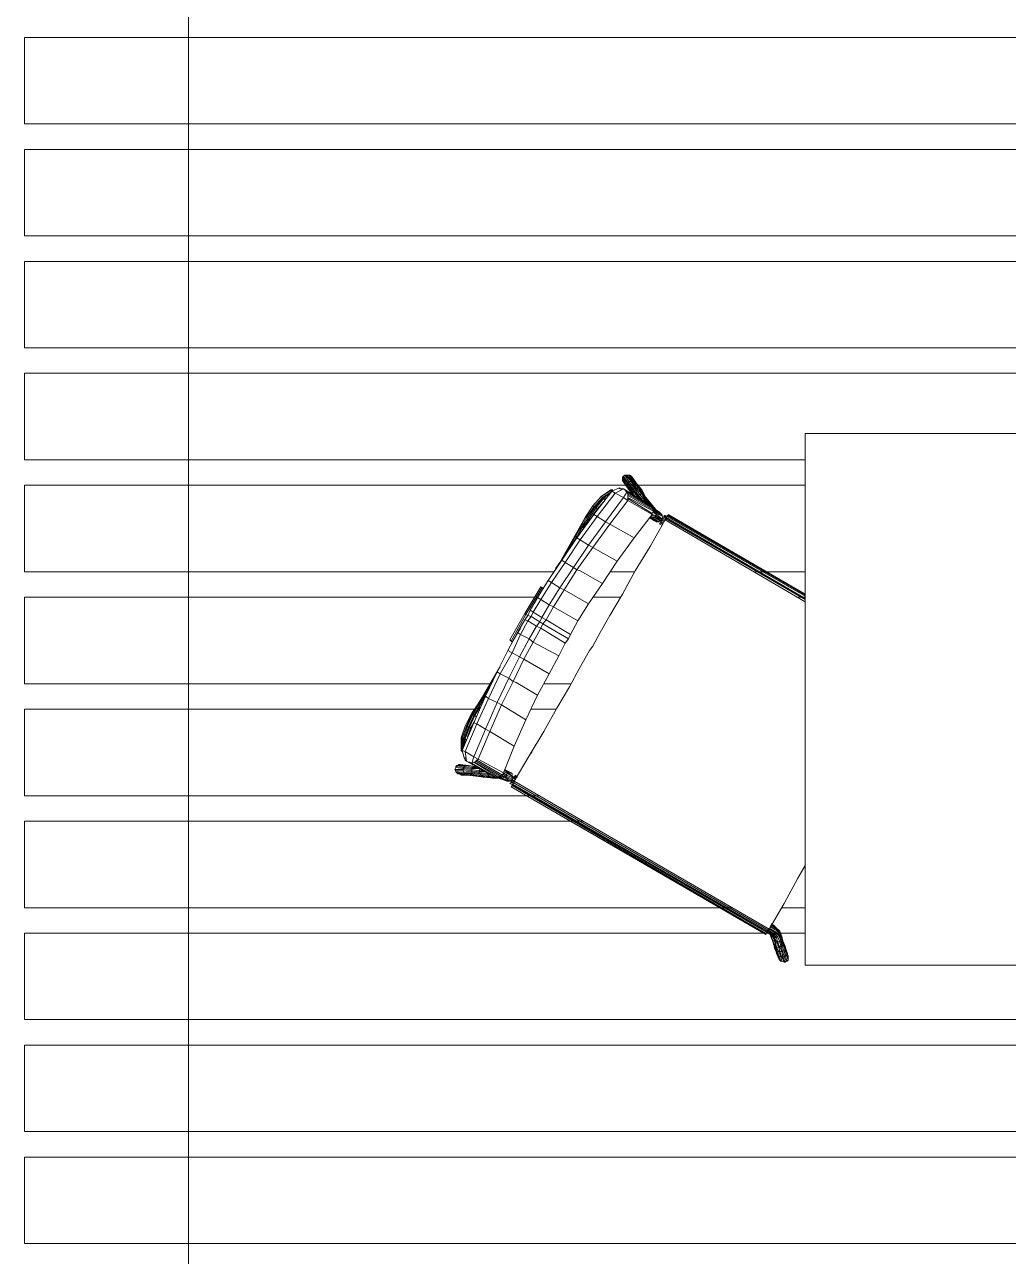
# Model space of a CAD drawing. Header units: inches. Extents: x 2960 to 8891, y 1487 to 4457.
# Drawn here: x 5603.9 to 5736.2, y 3328.9 to 3494.6 of the extents above; entities that cross this region are included whole.
import ezdxf

# ---------------------------------------------------------------- set-up
doc = ezdxf.new("R2010")
doc.units = ezdxf.units.IN
doc.header["$MEASUREMENT"] = 0
doc.layers.add('A-FURN', color=8, linetype='Continuous', lineweight=20)
doc.layers.add('costruzioni', color=2, linetype='Continuous', lineweight=18)

msp = doc.modelspace()

# ---------------------------------------------------------------- linework, layer by layer
at = {"layer": 'A-FURN'}
for p, q in [((5868.47, 3492.85), (5603.9, 3492.85)), ((5603.9, 3481.21), (5603.9, 3492.85)), ((5603.9, 3481.21), (5868.47, 3481.21)), ((5868.47, 3477.79), (5603.9, 3477.79)), ((5603.9, 3466.16), (5603.9, 3477.79)), ((5603.9, 3466.16), (5868.47, 3466.16)), ((5868.47, 3462.73), (5603.9, 3462.73)), ((5603.9, 3451.1), (5603.9, 3462.73)), ((5603.9, 3451.1), (5868.47, 3451.1)), ((5868.47, 3447.67), (5603.9, 3447.67)), ((5603.9, 3436.04), (5603.9, 3447.67)), ((5708.88, 3439.56), (5778.88, 3439.56)), ((5708.88, 3368.06), (5708.88, 3439.56)), ((5603.9, 3436.04), (5708.88, 3436.04)), ((5708.88, 3432.62), (5603.9, 3432.62)), ((5603.9, 3420.98), (5603.9, 3432.62)), ((5603.9, 3420.98), (5675.1, 3420.98)), ((5682.65, 3420.98), (5685.95, 3420.98)), ((5702, 3420.98), (5708.88, 3420.98)), ((5672.46, 3417.56), (5603.9, 3417.56)), ((5603.9, 3405.92), (5603.9, 3417.56)), ((5672.9, 3417.56), (5672.89, 3417.56)), ((5684.06, 3417.56), (5680.33, 3417.56)), ((5708.88, 3417.56), (5707.86, 3417.56)), ((5603.9, 3405.92), (5666.49, 3405.92)), ((5666.53, 3405.92), (5666.55, 3405.92)), ((5673.72, 3405.92), (5677.37, 3405.92)), ((5664.44, 3402.5), (5603.9, 3402.5)), ((5603.9, 3390.86), (5603.9, 3402.5)), ((5665.11, 3402.5), (5664.97, 3402.5)), ((5675.36, 3402.5), (5671.98, 3402.5)), ((5603.9, 3390.86), (5673.07, 3390.86)), ((5678.97, 3387.44), (5603.9, 3387.44)), ((5603.9, 3375.8), (5603.9, 3387.44)), ((5603.9, 3375.8), (5699.04, 3375.8)), ((5705.7, 3375.8), (5708.88, 3375.8)), ((5708.88, 3372.38), (5603.9, 3372.38)), ((5603.9, 3360.75), (5603.9, 3372.38)), ((5778.88, 3368.06), (5708.88, 3368.06)), ((5603.9, 3360.75), (5868.47, 3360.75)), ((5868.47, 3357.32), (5603.9, 3357.32)), ((5603.9, 3345.69), (5603.9, 3357.32)), ((5603.9, 3345.69), (5868.47, 3345.69)), ((5868.47, 3342.26), (5603.9, 3342.26)), ((5603.9, 3330.63), (5603.9, 3342.26)), ((5603.9, 3330.63), (5868.47, 3330.63))]:
    msp.add_line(p, q, dxfattribs=at)
at = {"layer": 'A-FURN', "lineweight": 0}
for p, q in [((5708.88, 3439.56), (5708.88, 3403.81)), ((5712.16, 3439.56), (5708.88, 3439.56)), ((5684.3, 3433.69), (5684.45, 3433.83)), ((5684.45, 3433.83), (5684.59, 3433.98)), ((5684.45, 3433.83), (5685.02, 3432.98)), ((5684.59, 3433.98), (5685.16, 3433.12)), ((5684.59, 3433.98), (5684.73, 3433.98)), ((5684.73, 3433.98), (5685.45, 3433.12)), ((5684.73, 3433.98), (5684.87, 3433.98)), ((5684.87, 3433.98), (5685.59, 3433.12)), ((5684.87, 3433.98), (5685.16, 3433.98)), ((5685.16, 3433.98), (5685.73, 3433.12)), ((5685.16, 3433.98), (5685.3, 3433.98)), ((5685.3, 3433.98), (5685.45, 3433.83)), ((5685.3, 3433.98), (5685.88, 3433.12)), ((5685.45, 3433.83), (5685.59, 3433.69)), ((5685.45, 3433.83), (5686.02, 3432.98)), ((5683.88, 3432.26), (5682.88, 3431.83)), ((5683.88, 3432.12), (5683.88, 3432.26)), ((5684.02, 3432.12), (5683.88, 3432.26)), ((5684.3, 3433.69), (5685.02, 3432.84)), ((5684.3, 3433.69), (5684.3, 3433.55)), ((5684.3, 3433.55), (5684.3, 3433.41)), ((5684.3, 3433.55), (5684.87, 3432.69)), ((5684.3, 3433.41), (5684.87, 3432.55)), ((5684.3, 3433.26), (5684.3, 3433.41)), ((5684.3, 3433.41), (5684.3, 3433.41)), ((5684.45, 3433.12), (5684.3, 3433.26)), ((5684.87, 3432.41), (5684.3, 3433.26)), ((5685.02, 3432.26), (5684.45, 3433.12)), ((5685.02, 3432.84), (5684.87, 3432.69)), ((5684.87, 3432.69), (5684.87, 3432.55)), ((5684.87, 3432.69), (5685.59, 3431.83)), ((5684.87, 3432.55), (5684.87, 3432.41)), ((5684.87, 3432.55), (5685.59, 3431.69)), ((5684.87, 3432.41), (5685.02, 3432.26)), ((5685.59, 3431.4), (5684.87, 3432.41)), ((5685.16, 3433.12), (5685.02, 3432.98)), ((5685.02, 3432.98), (5685.02, 3432.84)), ((5685.02, 3432.98), (5685.73, 3432.12)), ((5685.02, 3432.84), (5685.59, 3431.98)), ((5685.02, 3432.26), (5685.59, 3431.4)), ((5685.45, 3433.12), (5685.16, 3433.12)), ((5685.16, 3433.12), (5685.88, 3432.26)), ((5685.59, 3433.12), (5685.45, 3433.12)), ((5685.45, 3433.12), (5686.02, 3432.26)), ((5685.59, 3433.69), (5686.16, 3432.84)), ((5685.73, 3433.12), (5685.59, 3433.12)), ((5685.59, 3433.12), (5686.16, 3432.26)), ((5685.73, 3433.12), (5686.45, 3432.26)), ((5685.88, 3433.12), (5685.73, 3433.12)), ((5685.88, 3432.26), (5685.73, 3432.12)), ((5685.88, 3433.12), (5686.59, 3432.12)), ((5686.02, 3432.98), (5685.88, 3433.12)), ((5686.02, 3432.26), (5685.88, 3432.26)), ((5685.88, 3432.26), (5686.45, 3431.26)), ((5686.02, 3432.98), (5686.73, 3432.12)), ((5686.16, 3432.84), (5686.02, 3432.98)), ((5686.16, 3432.26), (5686.02, 3432.26)), ((5686.02, 3432.26), (5686.59, 3431.4)), ((5686.16, 3432.84), (5686.88, 3431.98)), ((5686.45, 3432.26), (5686.16, 3432.26)), ((5686.16, 3432.26), (5686.88, 3431.4)), ((5686.59, 3432.12), (5686.45, 3432.26)), ((5686.45, 3432.26), (5687.02, 3431.4)), ((5680.3, 3429.83), (5681.45, 3431.12)), ((5680.3, 3429.83), (5681.45, 3431.12)), ((5681.45, 3431.12), (5680.3, 3429.83)), ((5680.45, 3428.69), (5682.88, 3431.83)), ((5680.45, 3429.69), (5681.59, 3430.98)), ((5680.59, 3429.69), (5681.59, 3430.83)), ((5680.73, 3429.54), (5681.73, 3430.83)), ((5683.3, 3431.55), (5680.87, 3428.4)), ((5681.45, 3431.12), (5682.88, 3431.98)), ((5681.45, 3431.12), (5682.73, 3431.98)), ((5682.73, 3431.98), (5681.45, 3431.12)), ((5681.59, 3430.98), (5681.45, 3431.12)), ((5681.59, 3430.98), (5682.73, 3431.69)), ((5681.59, 3430.83), (5682.45, 3431.4)), ((5681.59, 3430.83), (5681.59, 3430.98)), ((5681.73, 3430.83), (5681.59, 3430.83)), ((5681.73, 3430.83), (5682.16, 3430.98)), ((5681.88, 3430.69), (5681.73, 3430.83)), ((5684.45, 3430.98), (5682.02, 3427.69)), ((5685.02, 3430.55), (5682.59, 3427.4)), ((5682.88, 3431.98), (5682.73, 3431.98)), ((5682.73, 3431.98), (5683.02, 3431.98)), ((5683.02, 3431.98), (5682.73, 3431.98)), ((5682.88, 3431.83), (5682.88, 3431.98)), ((5682.88, 3431.98), (5682.88, 3431.83)), ((5682.88, 3431.83), (5683.3, 3431.55)), ((5683.3, 3431.55), (5684.45, 3432.12)), ((5683.3, 3431.55), (5684.45, 3430.98)), ((5684.16, 3432.12), (5684.02, 3432.12)), ((5684.45, 3432.12), (5684.16, 3432.12)), ((5687.3, 3430.4), (5684.45, 3432.12)), ((5684.59, 3431.98), (5684.45, 3432.12)), ((5684.45, 3430.98), (5684.87, 3431.69)), ((5684.45, 3430.98), (5685.02, 3430.55)), ((5684.59, 3431.98), (5688.02, 3429.98)), ((5684.73, 3431.83), (5684.59, 3431.98)), ((5684.73, 3431.83), (5688.16, 3429.83)), ((5684.87, 3431.69), (5684.73, 3431.83)), ((5684.87, 3431.69), (5688.3, 3429.69)), ((5685.02, 3431.4), (5684.87, 3431.69)), ((5685.02, 3431.4), (5688.3, 3429.54)), ((5685.02, 3431.26), (5685.02, 3431.4)), ((5685.02, 3431.26), (5688.45, 3429.26)), ((5685.02, 3430.98), (5685.02, 3431.26)), ((5685.02, 3430.98), (5688.45, 3429.12)), ((5685.02, 3430.83), (5685.02, 3430.98)), ((5685.02, 3430.83), (5688.3, 3428.83)), ((5685.02, 3430.55), (5685.02, 3430.83)), ((5685.02, 3430.55), (5688.3, 3428.69)), ((5685.73, 3432.12), (5685.59, 3431.98)), ((5685.59, 3431.98), (5686.31, 3431.12)), ((5685.59, 3431.98), (5685.59, 3431.83)), ((5686.02, 3431.12), (5685.59, 3431.83)), ((5685.59, 3431.83), (5685.59, 3431.69)), ((5685.73, 3431.26), (5685.59, 3431.69)), ((5685.59, 3431.69), (5685.59, 3431.4)), ((5685.59, 3431.4), (5685.6, 3431.4)), ((5685.59, 3431.4), (5685.6, 3431.4)), ((5685.73, 3432.12), (5686.31, 3431.26)), ((5686.31, 3431.12), (5686.16, 3430.98)), ((5686.73, 3430.69), (5686.31, 3431.26)), ((5686.31, 3431.26), (5686.31, 3431.12)), ((5686.45, 3431.26), (5686.31, 3431.26)), ((5686.31, 3430.98), (5686.31, 3431.12)), ((5686.59, 3431.4), (5686.45, 3431.26)), ((5687.02, 3430.55), (5686.45, 3431.26)), ((5686.59, 3432.12), (5687.16, 3431.26)), ((5686.73, 3432.12), (5686.59, 3432.12)), ((5686.59, 3431.4), (5687.3, 3430.55)), ((5686.88, 3431.4), (5686.59, 3431.4)), ((5686.73, 3432.12), (5687.3, 3431.12)), ((5686.88, 3431.98), (5686.73, 3432.12)), ((5686.88, 3431.98), (5687.45, 3430.98)), ((5686.88, 3431.4), (5687.45, 3430.55)), ((5687.02, 3431.4), (5686.88, 3431.4)), ((5687.16, 3431.26), (5687.02, 3431.4)), ((5687.02, 3431.4), (5687.59, 3430.55)), ((5687.3, 3431.12), (5687.16, 3431.26)), ((5687.16, 3431.26), (5687.88, 3430.4)), ((5687.3, 3430.55), (5687.16, 3430.4)), ((5687.45, 3430.98), (5687.3, 3431.12)), ((5687.3, 3431.12), (5688.02, 3430.26)), ((5687.45, 3430.55), (5687.3, 3430.55)), ((5687.45, 3430.26), (5687.3, 3430.55)), ((5687.45, 3430.98), (5688.16, 3430.12)), ((5687.73, 3430.12), (5687.45, 3430.55)), ((5687.59, 3430.55), (5687.45, 3430.55)), ((5688.02, 3429.98), (5687.59, 3430.55)), ((5687.88, 3430.4), (5687.59, 3430.55)), ((5679.3, 3428.26), (5680.3, 3429.83)), ((5679.3, 3428.26), (5680.3, 3429.83)), ((5680.3, 3429.83), (5679.3, 3428.26)), ((5679.45, 3428.26), (5680.45, 3429.69)), ((5679.59, 3428.12), (5680.59, 3429.69)), ((5679.73, 3427.97), (5680.73, 3429.54)), ((5680.45, 3429.69), (5680.3, 3429.83)), ((5680.3, 3428.54), (5680.87, 3429.4)), ((5680.59, 3429.69), (5680.45, 3429.69)), ((5680.73, 3429.54), (5680.59, 3429.69)), ((5680.87, 3429.4), (5680.73, 3429.54)), ((5680.87, 3429.4), (5681.73, 3430.4)), ((5680.87, 3429.4), (5680.88, 3429.4)), ((5687.88, 3430.4), (5688.45, 3429.54)), ((5688.02, 3430.26), (5687.88, 3430.4)), ((5688.59, 3429.4), (5688.02, 3430.26)), ((5688.16, 3430.12), (5688.02, 3430.26)), ((5688.02, 3429.98), (5688.16, 3429.83)), ((5688.73, 3429.4), (5688.16, 3430.12)), ((5688.16, 3429.83), (5688.3, 3429.69)), ((5688.3, 3429.69), (5688.3, 3429.54)), ((5688.3, 3429.54), (5688.45, 3429.26)), ((5688.87, 3429.12), (5688.3, 3429.54)), ((5688.45, 3429.54), (5688.3, 3429.54)), ((5688.3, 3429.4), (5688.59, 3429.26)), ((5688.45, 3429.4), (5688.3, 3429.4)), ((5688.45, 3429.12), (5688.3, 3428.83)), ((5689.3, 3428.97), (5688.45, 3429.54)), ((5689.3, 3428.97), (5688.45, 3429.4)), ((5688.59, 3429.26), (5688.45, 3429.4)), ((5688.45, 3429.4), (5688.73, 3429.12)), ((5688.45, 3429.26), (5688.45, 3429.12)), ((5688.45, 3429.26), (5688.87, 3428.97)), ((5688.45, 3429.12), (5688.87, 3428.83)), ((5688.45, 3428.97), (5688.87, 3428.69)), ((5688.59, 3429.26), (5689.45, 3428.83)), ((5688.73, 3429.12), (5688.59, 3429.26)), ((5688.87, 3428.97), (5688.73, 3429.12)), ((5688.73, 3429.12), (5689.59, 3428.69)), ((5688.87, 3428.97), (5689.59, 3428.54)), ((5688.87, 3428.83), (5688.87, 3428.97)), ((5689.45, 3428.83), (5689.02, 3429.12)), ((5689.45, 3428.83), (5689.3, 3428.97)), ((5678.16, 3425.54), (5680.45, 3428.69)), ((5678.45, 3426.83), (5679.3, 3428.26)), ((5679.3, 3428.26), (5678.45, 3426.83)), ((5680.87, 3428.4), (5678.59, 3425.26)), ((5678.59, 3426.83), (5679.3, 3428.26)), ((5678.73, 3426.83), (5679.45, 3428.26)), ((5678.73, 3426.69), (5679.59, 3428.12)), ((5679.02, 3426.83), (5679.73, 3427.97)), ((5679.45, 3428.26), (5679.3, 3428.26)), ((5679.59, 3428.12), (5679.45, 3428.26)), ((5679.73, 3427.97), (5679.59, 3428.12)), ((5679.87, 3427.97), (5679.73, 3427.97)), ((5682.02, 3427.69), (5679.73, 3424.54)), ((5682.59, 3427.4), (5680.3, 3424.25)), ((5680.45, 3428.69), (5680.87, 3428.4)), ((5680.87, 3428.4), (5682.02, 3427.69)), ((5682.02, 3427.69), (5682.59, 3427.4)), ((5682.59, 3427.4), (5685.88, 3425.54)), ((5688.3, 3428.69), (5685.88, 3425.54)), ((5687.88, 3428.26), (5688.59, 3427.83)), ((5688.02, 3428.4), (5688.3, 3428.26)), ((5688.02, 3428.26), (5688.02, 3428.26)), ((5688.02, 3428.26), (5688.16, 3428.12)), ((5688.02, 3428.26), (5688.16, 3428.12)), ((5688.02, 3428.26), (5688.87, 3427.69)), ((5688.02, 3424.4), (5690.02, 3427.97)), ((5688.02, 3424.4), (5690.02, 3427.97)), ((5688.16, 3428.4), (5688.59, 3428.26)), ((5688.16, 3428.12), (5688.3, 3428.26)), ((5688.16, 3428.12), (5689.02, 3427.69)), ((5688.3, 3428.83), (5688.3, 3428.69)), ((5688.3, 3428.69), (5688.73, 3428.54)), ((5688.3, 3428.54), (5688.73, 3428.4)), ((5688.3, 3428.26), (5689.16, 3427.69)), ((5688.3, 3428.26), (5688.59, 3428.26)), ((5688.59, 3428.26), (5688.73, 3428.4)), ((5688.59, 3428.26), (5689.3, 3427.83)), ((5688.59, 3427.83), (5688.87, 3427.69)), ((5688.73, 3428.54), (5688.87, 3428.69)), ((5688.73, 3428.54), (5688.73, 3428.4)), ((5689.59, 3427.97), (5688.73, 3428.54)), ((5688.73, 3428.4), (5689.45, 3427.83)), ((5688.87, 3428.83), (5689.73, 3428.4)), ((5688.87, 3428.69), (5688.87, 3428.83)), ((5689.59, 3428.12), (5688.87, 3428.69)), ((5688.87, 3427.69), (5689.02, 3427.69)), ((5689.02, 3427.69), (5689.16, 3427.69)), ((5689.16, 3427.69), (5689.3, 3427.83)), ((5689.3, 3427.83), (5689.45, 3427.83)), ((5689.45, 3427.55), (5689.3, 3427.55)), ((5689.73, 3427.4), (5689.3, 3427.55)), ((5689.3, 3427.55), (5689.3, 3427.4)), ((5689.3, 3427.4), (5689.3, 3427.55)), ((5689.3, 3427.55), (5689.45, 3427.55)), ((5689.59, 3427.26), (5689.3, 3427.4)), ((5689.3, 3427.4), (5689.59, 3427.26)), ((5689.59, 3428.69), (5689.45, 3428.83)), ((5689.45, 3427.83), (5689.59, 3427.97)), ((5689.59, 3427.83), (5689.45, 3427.69)), ((5689.59, 3427.83), (5689.45, 3427.69)), ((5689.45, 3427.69), (5689.45, 3427.55)), ((5689.73, 3427.55), (5689.45, 3427.69)), ((5689.45, 3427.69), (5689.45, 3427.55)), ((5689.73, 3427.4), (5689.45, 3427.55)), ((5689.59, 3428.54), (5689.59, 3428.69)), ((5689.73, 3428.4), (5689.59, 3428.54)), ((5689.59, 3428.12), (5689.73, 3428.4)), ((5689.59, 3427.97), (5689.73, 3428.12)), ((5689.73, 3428.12), (5689.59, 3427.97)), ((5689.59, 3427.97), (5689.59, 3428.12)), ((5689.59, 3427.83), (5689.59, 3427.97)), ((5689.88, 3427.83), (5689.59, 3427.97)), ((5689.59, 3427.97), (5689.59, 3427.83)), ((5689.88, 3427.69), (5689.59, 3427.83)), ((5689.59, 3427.26), (5689.59, 3427.11)), ((5689.59, 3427.11), (5689.59, 3427.26)), ((5689.59, 3427.26), (5689.59, 3427.26)), ((5689.59, 3427.26), (5689.59, 3427.26)), ((5689.59, 3427.26), (5689.59, 3427.26)), ((5689.73, 3428.12), (5689.88, 3428.26)), ((5689.88, 3428.26), (5689.73, 3428.12)), ((5690.02, 3427.97), (5689.73, 3428.12)), ((5689.88, 3428.4), (5689.88, 3428.54)), ((5689.88, 3428.54), (5690.02, 3428.54)), ((5690.02, 3428.54), (5689.88, 3428.54)), ((5690.16, 3428.26), (5689.88, 3428.54)), ((5689.88, 3428.54), (5689.88, 3428.4)), ((5689.88, 3428.26), (5689.88, 3428.4)), ((5690.16, 3428.26), (5689.88, 3428.4)), ((5689.88, 3428.4), (5689.88, 3428.26)), ((5690.16, 3428.12), (5689.88, 3428.26)), ((5690.31, 3428.4), (5690.02, 3428.54)), ((5690.31, 3428.4), (5690.02, 3428.54)), ((5690.16, 3428.12), (5690.02, 3428.12)), ((5690.02, 3428.12), (5690.16, 3428.12)), ((5690.16, 3428.12), (5690.02, 3428.12)), ((5690.02, 3428.12), (5690.02, 3428.12)), ((5690.02, 3428.12), (5690.16, 3428.12)), ((5690.16, 3428.12), (5690.02, 3427.97)), ((5690.02, 3427.97), (5690.16, 3428.12)), ((5690.02, 3427.97), (5708.88, 3416.96)), ((5690.31, 3428.4), (5690.16, 3428.26)), ((5690.16, 3428.26), (5690.31, 3428.4)), ((5690.16, 3428.26), (5690.16, 3428.12)), ((5690.16, 3428.12), (5690.16, 3428.26)), ((5690.16, 3428.26), (5690.16, 3428.26)), ((5690.16, 3428.26), (5690.16, 3428.12)), ((5690.16, 3428.12), (5690.16, 3428.26)), ((5690.16, 3428.26), (5708.88, 3417.39)), ((5690.16, 3428.12), (5708.88, 3417.25)), ((5690.31, 3428.54), (5690.31, 3428.4)), ((5690.31, 3428.4), (5690.31, 3428.54)), ((5690.45, 3428.54), (5690.31, 3428.54)), ((5690.31, 3428.54), (5690.45, 3428.54)), ((5690.45, 3428.54), (5690.31, 3428.54)), ((5690.45, 3428.54), (5690.31, 3428.4)), ((5690.31, 3428.4), (5690.31, 3428.54)), ((5690.31, 3428.54), (5690.45, 3428.54)), ((5690.45, 3428.54), (5690.31, 3428.4)), ((5690.31, 3428.54), (5690.45, 3428.54)), ((5690.45, 3428.54), (5690.31, 3428.54)), ((5690.31, 3428.54), (5690.45, 3428.54)), ((5690.31, 3428.54), (5690.45, 3428.54)), ((5690.31, 3428.4), (5690.31, 3428.54)), ((5690.31, 3428.54), (5708.88, 3417.82)), ((5690.31, 3428.4), (5690.31, 3428.4)), ((5690.31, 3428.4), (5708.88, 3417.68)), ((5690.45, 3428.69), (5690.45, 3428.69)), ((5690.45, 3428.69), (5690.45, 3428.54)), ((5690.45, 3428.69), (5690.45, 3428.69)), ((5708.88, 3417.96), (5690.45, 3428.69)), ((5690.45, 3428.54), (5690.45, 3428.69)), ((5690.45, 3428.69), (5708.88, 3417.96)), ((5690.45, 3428.54), (5690.45, 3428.54)), ((5690.45, 3428.54), (5708.88, 3417.96)), ((5675.87, 3422.25), (5677.88, 3425.83)), ((5677.88, 3425.83), (5675.87, 3422.25)), ((5676.3, 3422.82), (5678.02, 3425.83)), ((5677.16, 3424.11), (5678.16, 3425.69)), ((5677.88, 3425.83), (5678.45, 3426.83)), ((5678.45, 3426.83), (5677.88, 3425.83)), ((5678.02, 3425.83), (5677.88, 3425.83)), ((5678.02, 3425.83), (5678.59, 3426.83)), ((5678.16, 3425.69), (5678.02, 3425.83)), ((5678.16, 3425.69), (5678.73, 3426.83)), ((5678.16, 3425.69), (5678.17, 3425.69)), ((5678.3, 3425.69), (5678.73, 3426.69)), ((5678.59, 3426.83), (5678.45, 3426.83)), ((5678.73, 3426.83), (5678.59, 3426.83)), ((5678.73, 3426.69), (5678.73, 3426.83)), ((5678.88, 3426.69), (5678.73, 3426.69)), ((5676.16, 3422.54), (5678.16, 3425.54)), ((5678.59, 3425.26), (5676.59, 3422.25)), ((5679.73, 3424.54), (5677.73, 3421.54)), ((5678.16, 3425.54), (5678.59, 3425.26)), ((5680.3, 3424.25), (5678.16, 3421.25)), ((5678.59, 3425.26), (5679.73, 3424.54)), ((5679.73, 3424.54), (5680.3, 3424.25)), ((5683.59, 3422.4), (5680.3, 3424.25)), ((5685.88, 3425.54), (5683.59, 3422.4)), ((5686.02, 3421.11), (5688.02, 3424.4)), ((5686.02, 3421.11), (5688.02, 3424.4)), ((5674.3, 3419.82), (5676.16, 3422.54)), ((5676.59, 3422.25), (5674.73, 3419.54)), ((5675.87, 3422.25), (5675.3, 3421.4)), ((5675.59, 3421.82), (5675.87, 3422.25)), ((5675.87, 3422.25), (5675.88, 3422.25)), ((5676.16, 3422.54), (5676.59, 3422.25)), ((5676.59, 3422.25), (5677.73, 3421.54)), ((5681.59, 3419.39), (5683.59, 3422.4)), ((5677.73, 3421.54), (5675.87, 3418.82)), ((5678.16, 3421.25), (5676.45, 3418.54)), ((5677.73, 3421.54), (5678.16, 3421.25)), ((5678.16, 3421.25), (5678.59, 3421.11)), ((5678.59, 3421.11), (5681.59, 3419.39)), ((5684.3, 3417.96), (5686.02, 3421.11)), ((5686.02, 3421.11), (5684.3, 3417.96)), ((5671.16, 3415.39), (5673.31, 3418.97)), ((5673.31, 3418.97), (5671.16, 3415.39)), ((5674.3, 3419.82), (5672.88, 3417.53)), ((5674.73, 3419.54), (5673.31, 3417.25)), ((5673.45, 3418.82), (5673.31, 3418.97)), ((5673.31, 3418.97), (5673.59, 3418.82)), ((5673.59, 3418.82), (5673.31, 3418.97)), ((5673.31, 3418.97), (5673.45, 3418.82)), ((5673.45, 3418.82), (5673.31, 3418.97)), ((5673.31, 3418.97), (5673.31, 3418.97)), ((5673.31, 3418.97), (5673.45, 3418.82)), ((5673.45, 3418.82), (5673.31, 3418.97)), ((5673.31, 3418.97), (5673.45, 3418.82)), ((5674.3, 3419.82), (5674.73, 3419.54)), ((5674.73, 3419.54), (5675.87, 3418.82)), ((5681.59, 3419.39), (5679.73, 3416.68)), ((5685.3, 3419.82), (5684.3, 3417.96)), ((5684.3, 3417.96), (5685.3, 3419.82)), ((5671.3, 3415.25), (5673.45, 3418.82)), ((5672.88, 3417.53), (5671.87, 3415.82)), ((5672.45, 3416.82), (5673.59, 3418.68)), ((5672.88, 3417.53), (5673.31, 3417.25)), ((5673.59, 3418.68), (5673.45, 3418.82)), ((5673.45, 3418.82), (5673.59, 3418.68)), ((5673.59, 3418.68), (5673.6, 3418.68)), ((5673.59, 3418.68), (5673.6, 3418.68)), ((5673.59, 3418.68), (5673.6, 3418.68)), ((5675.87, 3418.82), (5674.45, 3416.54)), ((5676.45, 3418.54), (5675.02, 3416.25)), ((5675.87, 3418.82), (5676.45, 3418.54)), ((5676.45, 3418.54), (5679.73, 3416.68)), ((5682.59, 3415.1), (5684.3, 3417.96)), ((5684.3, 3417.96), (5682.59, 3415.1)), ((5682.59, 3415.1), (5684.3, 3417.96)), ((5684.3, 3417.96), (5682.59, 3415.1)), ((5671.59, 3415.1), (5671.87, 3415.82)), ((5671.87, 3415.82), (5672.3, 3415.53)), ((5673.31, 3417.25), (5672.3, 3415.53)), ((5673.31, 3417.25), (5674.45, 3416.54)), ((5674.45, 3416.54), (5673.45, 3414.82)), ((5675.02, 3416.25), (5674.02, 3414.53)), ((5674.45, 3416.54), (5675.02, 3416.25)), ((5675.02, 3416.25), (5678.3, 3414.39)), ((5679.73, 3416.68), (5678.3, 3414.39)), ((5671.16, 3415.39), (5669.16, 3411.82)), ((5671.16, 3415.39), (5669.16, 3411.82)), ((5669.31, 3411.67), (5671.3, 3415.25)), ((5671.16, 3414.53), (5670.16, 3412.82)), ((5671.59, 3414.39), (5670.59, 3412.53)), ((5671.3, 3415.25), (5671.16, 3415.39)), ((5671.16, 3414.53), (5671.59, 3415.1)), ((5671.59, 3414.39), (5671.16, 3414.53)), ((5671.3, 3415.25), (5671.59, 3415.1)), ((5671.59, 3415.1), (5672.02, 3414.96)), ((5672.02, 3414.96), (5671.59, 3414.39)), ((5671.59, 3414.39), (5672.73, 3413.67)), ((5672.02, 3414.96), (5672.3, 3415.53)), ((5672.02, 3414.96), (5673.16, 3414.25)), ((5673.45, 3414.82), (5672.3, 3415.53)), ((5673.16, 3414.25), (5672.73, 3413.67)), ((5673.16, 3414.25), (5673.45, 3414.82)), ((5673.16, 3414.25), (5673.59, 3413.96)), ((5673.59, 3413.96), (5673.31, 3413.39)), ((5674.02, 3414.53), (5673.45, 3414.82)), ((5673.59, 3413.96), (5674.02, 3414.53)), ((5673.59, 3413.96), (5677.02, 3411.96)), ((5674.02, 3414.53), (5677.31, 3412.53)), ((5678.3, 3414.39), (5677.31, 3412.53)), ((5681.31, 3412.82), (5682.59, 3415.1)), ((5682.59, 3415.1), (5681.31, 3412.82)), ((5682.59, 3415.1), (5681.31, 3412.82)), ((5681.31, 3412.82), (5682.59, 3415.1)), ((5682.59, 3415.1), (5682.59, 3415.1)), ((5670.16, 3412.82), (5668.88, 3410.39)), ((5670.59, 3413.39), (5669.45, 3411.53)), ((5670.59, 3412.53), (5669.45, 3410.1)), ((5670.16, 3412.82), (5670.59, 3412.53)), ((5670.59, 3412.53), (5671.73, 3411.96)), ((5672.73, 3413.67), (5671.73, 3411.96)), ((5673.31, 3413.39), (5672.3, 3411.53)), ((5673.31, 3413.39), (5672.73, 3413.67)), ((5673.31, 3413.39), (5676.59, 3411.38)), ((5677.31, 3412.53), (5677.02, 3411.96)), ((5680.3, 3410.96), (5681.31, 3412.82)), ((5681.31, 3412.82), (5680.3, 3410.96)), ((5680.3, 3410.96), (5681.31, 3412.82)), ((5681.31, 3412.82), (5680.3, 3410.96)), ((5681.31, 3412.82), (5681.31, 3412.82)), ((5669.45, 3411.53), (5669.16, 3411.82)), ((5669.16, 3411.82), (5669.45, 3411.53)), ((5669.45, 3411.53), (5669.16, 3411.82)), ((5669.16, 3411.82), (5669.31, 3411.67)), ((5669.16, 3411.82), (5669.45, 3411.53)), ((5669.31, 3411.67), (5669.16, 3411.82)), ((5669.16, 3411.82), (5669.16, 3411.82)), ((5669.45, 3411.53), (5669.31, 3411.67)), ((5669.31, 3411.67), (5669.45, 3411.53)), ((5669.45, 3411.53), (5669.31, 3411.67)), ((5669.31, 3411.67), (5669.31, 3411.67)), ((5669.31, 3411.67), (5669.45, 3411.53)), ((5669.45, 3411.53), (5669.31, 3411.67)), ((5669.31, 3411.67), (5669.45, 3411.53)), ((5669.45, 3411.53), (5669.31, 3411.67)), ((5669.45, 3411.53), (5669.31, 3411.67)), ((5669.45, 3411.53), (5669.45, 3411.53)), ((5671.73, 3411.96), (5670.45, 3409.53)), ((5672.3, 3411.53), (5671.02, 3409.24)), ((5672.3, 3411.53), (5671.73, 3411.96)), ((5672.3, 3411.53), (5675.73, 3409.67)), ((5676.59, 3411.38), (5675.73, 3409.67)), ((5677.02, 3411.96), (5676.59, 3411.38)), ((5679.87, 3410.39), (5680.3, 3410.96)), ((5679.87, 3410.39), (5680.3, 3410.96)), ((5680.3, 3410.96), (5680.3, 3410.96)), ((5668.88, 3410.39), (5667.45, 3407.53)), ((5669.45, 3410.1), (5667.87, 3407.24)), ((5668.88, 3410.39), (5669.45, 3410.1)), ((5670.45, 3409.53), (5669.02, 3406.67)), ((5669.45, 3410.1), (5670.45, 3409.53)), ((5671.02, 3409.24), (5669.59, 3406.24)), ((5670.45, 3409.53), (5671.02, 3409.24)), ((5671.02, 3409.24), (5674.45, 3407.24)), ((5675.73, 3409.67), (5674.45, 3407.24)), ((5679.45, 3409.67), (5678.45, 3407.95)), ((5678.45, 3407.95), (5679.45, 3409.67)), ((5679.45, 3409.67), (5679.87, 3410.39)), ((5679.45, 3409.67), (5679.87, 3410.39)), ((5665.59, 3404.24), (5667.59, 3407.81)), ((5667.59, 3407.81), (5665.59, 3404.38)), ((5667.45, 3407.53), (5665.88, 3404.24)), ((5667.45, 3407.53), (5667.87, 3407.24)), ((5668.02, 3408.67), (5667.59, 3407.81)), ((5667.59, 3407.81), (5667.87, 3408.24)), ((5678.45, 3407.95), (5677.16, 3405.52)), ((5677.16, 3405.52), (5678.45, 3407.95)), ((5665.59, 3404.24), (5667.3, 3407.24)), ((5665.73, 3404.24), (5666.59, 3405.81)), ((5667.87, 3407.24), (5666.3, 3403.95)), ((5669.02, 3406.67), (5667.45, 3403.38)), ((5667.87, 3407.24), (5669.02, 3406.67)), ((5669.59, 3406.24), (5668.02, 3403.09)), ((5669.02, 3406.67), (5669.59, 3406.24)), ((5670.02, 3406.1), (5669.59, 3406.24)), ((5670.02, 3406.1), (5672.88, 3404.38)), ((5674.45, 3407.24), (5672.88, 3404.38)), ((5665.88, 3404.24), (5664.31, 3400.66)), ((5665.59, 3404.38), (5664.88, 3403.24)), ((5664.88, 3403.24), (5665.59, 3404.24)), ((5665.73, 3404.24), (5665.02, 3403.24)), ((5665.02, 3403.24), (5665.59, 3404.24)), ((5665.16, 3403.09), (5665.73, 3404.09)), ((5665.59, 3404.24), (5665.73, 3404.24)), ((5665.59, 3404.24), (5665.59, 3404.24)), ((5665.88, 3404.09), (5665.73, 3404.24)), ((5665.88, 3404.24), (5666.3, 3403.95)), ((5672.88, 3404.38), (5671.3, 3401.09)), ((5677.16, 3405.52), (5675.45, 3402.66)), ((5675.45, 3402.66), (5677.16, 3405.52)), ((5664.02, 3401.81), (5664.88, 3403.24)), ((5664.88, 3403.24), (5664.02, 3401.95)), ((5664.16, 3401.81), (5665.02, 3403.24)), ((5665.02, 3403.24), (5664.16, 3401.81)), ((5665.16, 3403.09), (5664.31, 3401.66)), ((5664.45, 3401.66), (5665.16, 3402.81)), ((5666.3, 3403.95), (5664.73, 3400.52)), ((5664.88, 3403.24), (5665.02, 3403.24)), ((5665.02, 3403.24), (5665.16, 3403.09)), ((5665.02, 3403.24), (5665.02, 3403.24)), ((5665.3, 3403.09), (5665.16, 3403.09)), ((5667.45, 3403.38), (5665.88, 3399.8)), ((5666.3, 3403.95), (5667.45, 3403.38)), ((5668.02, 3403.09), (5666.45, 3399.52)), ((5667.45, 3403.38), (5668.02, 3403.09)), ((5668.02, 3403.09), (5671.3, 3401.09)), ((5675.45, 3402.66), (5673.73, 3399.52)), ((5673.73, 3399.52), (5675.45, 3402.66)), ((5708.88, 3403.81), (5708.88, 3368.06)), ((5664.02, 3401.95), (5663.16, 3400.23)), ((5664.16, 3401.81), (5663.3, 3400.23)), ((5663.3, 3400.23), (5664.02, 3401.81)), ((5663.45, 3400.23), (5664.16, 3401.81)), ((5664.31, 3401.66), (5663.59, 3400.09)), ((5664.45, 3401.66), (5663.73, 3400.09)), ((5663.88, 3399.95), (5664.45, 3400.95)), ((5664.02, 3401.81), (5664.16, 3401.81)), ((5664.16, 3401.81), (5664.17, 3401.81)), ((5664.16, 3401.81), (5664.31, 3401.66)), ((5664.31, 3401.66), (5664.45, 3401.66)), ((5664.59, 3401.52), (5664.45, 3401.66)), ((5671.3, 3401.09), (5669.73, 3397.52)), ((5663.16, 3400.23), (5662.59, 3398.66)), ((5662.73, 3396.94), (5664.31, 3400.66)), ((5663.3, 3400.23), (5662.73, 3398.66)), ((5662.73, 3398.66), (5663.3, 3400.23)), ((5663.45, 3400.23), (5662.87, 3398.52)), ((5663.59, 3400.09), (5663.02, 3398.52)), ((5663.16, 3396.8), (5664.73, 3400.52)), ((5663.73, 3400.09), (5663.16, 3398.52)), ((5663.3, 3400.23), (5663.31, 3400.23)), ((5663.3, 3400.23), (5663.45, 3400.23)), ((5663.45, 3400.23), (5663.59, 3400.09)), ((5663.88, 3399.95), (5663.45, 3398.8)), ((5663.59, 3400.09), (5663.73, 3400.09)), ((5663.73, 3400.09), (5663.88, 3399.95)), ((5664.02, 3399.95), (5663.88, 3399.95)), ((5664.31, 3400.66), (5664.73, 3400.52)), ((5664.31, 3396.09), (5665.88, 3399.8)), ((5664.73, 3400.52), (5665.88, 3399.8)), ((5664.88, 3395.8), (5666.45, 3399.52)), ((5665.88, 3399.8), (5666.45, 3399.52)), ((5666.45, 3399.52), (5669.73, 3397.52)), ((5671.73, 3396.23), (5673.73, 3399.52)), ((5662.59, 3398.66), (5662.59, 3396.94)), ((5662.73, 3398.66), (5662.59, 3396.94)), ((5662.73, 3398.66), (5662.73, 3396.94)), ((5662.73, 3398.66), (5662.87, 3398.52)), ((5662.87, 3398.52), (5663.02, 3398.52)), ((5662.87, 3397.23), (5662.87, 3398.52)), ((5663.02, 3398.52), (5663.16, 3398.52)), ((5663.02, 3397.52), (5663.02, 3398.52)), ((5663.16, 3397.94), (5663.16, 3398.52)), ((5663.16, 3398.52), (5663.3, 3398.38)), ((5669.73, 3397.52), (5668.31, 3393.94)), ((5662.73, 3396.8), (5662.59, 3396.94)), ((5662.59, 3396.94), (5662.73, 3396.8)), ((5662.59, 3396.94), (5662.73, 3396.94)), ((5662.73, 3396.94), (5662.74, 3396.94)), ((5663.16, 3396.8), (5662.73, 3396.94)), ((5663.02, 3395.95), (5662.73, 3396.94)), ((5663.02, 3395.95), (5663.16, 3395.95)), ((5663.16, 3395.8), (5663.02, 3395.95)), ((5664.31, 3396.09), (5663.16, 3396.8)), ((5663.16, 3396.8), (5663.3, 3395.51)), ((5663.16, 3395.66), (5663.16, 3395.8)), ((5664.31, 3396.09), (5664.02, 3395.23)), ((5664.88, 3395.8), (5664.31, 3396.09)), ((5664.88, 3395.8), (5664.73, 3395.66)), ((5668.31, 3393.94), (5664.88, 3395.8)), ((5669.73, 3392.8), (5671.73, 3396.23)), ((5671.73, 3396.23), (5669.73, 3392.8)), ((5669.73, 3392.8), (5671.73, 3396.23)), ((5671.73, 3396.23), (5669.73, 3392.8)), ((5672.16, 3396.8), (5671.73, 3396.23)), ((5672.16, 3396.8), (5671.73, 3396.23)), ((5671.73, 3396.23), (5671.73, 3396.23)), ((5661.73, 3394.37), (5661.88, 3394.66)), ((5662.87, 3394.37), (5661.73, 3394.37)), ((5661.73, 3394.37), (5661.88, 3394.23)), ((5661.88, 3394.8), (5662.02, 3394.94)), ((5661.88, 3394.66), (5661.88, 3394.8)), ((5661.88, 3394.8), (5663.02, 3394.66)), ((5661.88, 3394.66), (5662.87, 3394.51)), ((5662.87, 3394.23), (5661.88, 3394.23)), ((5661.88, 3394.23), (5661.88, 3394.09)), ((5663.02, 3393.94), (5661.88, 3394.09)), ((5661.88, 3394.09), (5662.02, 3393.94)), ((5662.02, 3394.94), (5663.02, 3394.8)), ((5662.02, 3394.94), (5662.16, 3394.94)), ((5662.3, 3395.08), (5662.16, 3394.94)), ((5662.16, 3394.94), (5663.16, 3394.94)), ((5662.3, 3395.08), (5662.45, 3395.08)), ((5663.3, 3394.94), (5662.3, 3395.08)), ((5662.3, 3395.08), (5662.3, 3395.08)), ((5662.45, 3395.08), (5663.59, 3394.94)), ((5663.02, 3394.66), (5662.87, 3394.51)), ((5662.87, 3394.51), (5662.87, 3394.37)), ((5664.02, 3394.37), (5662.87, 3394.51)), ((5662.87, 3394.37), (5662.87, 3394.23)), ((5664.02, 3394.23), (5662.87, 3394.37)), ((5662.87, 3394.23), (5663.02, 3393.94)), ((5664.02, 3394.09), (5662.87, 3394.23)), ((5663.16, 3394.94), (5663.02, 3394.8)), ((5664.16, 3394.66), (5663.02, 3394.8)), ((5663.02, 3394.8), (5663.02, 3394.66)), ((5664.02, 3394.51), (5663.02, 3394.66)), ((5663.3, 3395.51), (5663.16, 3395.66)), ((5664.31, 3394.8), (5663.16, 3394.94)), ((5663.16, 3394.94), (5663.3, 3394.94)), ((5663.3, 3395.51), (5666.3, 3393.8)), ((5663.3, 3395.51), (5663.59, 3395.37)), ((5663.3, 3394.94), (5664.45, 3394.8)), ((5663.59, 3394.94), (5663.3, 3394.94)), ((5666.87, 3393.51), (5663.59, 3395.37)), ((5663.73, 3395.37), (5663.59, 3395.37)), ((5663.59, 3394.94), (5664.45, 3394.8)), ((5667.16, 3393.37), (5663.73, 3395.37)), ((5664.02, 3395.23), (5663.73, 3395.37)), ((5664.02, 3395.23), (5664.31, 3395.37)), ((5667.3, 3393.37), (5664.02, 3395.23)), ((5664.16, 3394.66), (5664.02, 3394.51)), ((5665.16, 3394.51), (5664.02, 3394.51)), ((5664.02, 3394.51), (5664.02, 3394.37)), ((5664.02, 3394.37), (5664.02, 3394.23)), ((5665.02, 3394.23), (5664.02, 3394.37)), ((5665.02, 3394.09), (5664.02, 3394.23)), ((5664.02, 3394.23), (5664.02, 3394.09)), ((5664.02, 3394.09), (5664.02, 3393.94)), ((5665.02, 3393.94), (5664.02, 3394.09)), ((5664.31, 3394.8), (5664.16, 3394.66)), ((5665.02, 3394.66), (5664.16, 3394.66)), ((5667.59, 3393.37), (5664.31, 3395.37)), ((5664.31, 3395.37), (5664.45, 3395.37)), ((5664.45, 3394.8), (5664.31, 3394.8)), ((5664.73, 3394.8), (5664.31, 3394.8)), ((5664.59, 3395.51), (5664.45, 3395.37)), ((5667.73, 3393.51), (5664.45, 3395.37)), ((5664.45, 3394.8), (5664.59, 3394.8)), ((5664.59, 3394.8), (5664.45, 3394.8)), ((5664.73, 3395.66), (5664.59, 3395.51)), ((5668.02, 3393.51), (5664.59, 3395.51)), ((5668.16, 3393.65), (5664.73, 3395.66)), ((5665.16, 3394.51), (5665.02, 3394.23)), ((5665.02, 3394.23), (5665.02, 3394.09)), ((5665.59, 3394.23), (5665.02, 3394.23)), ((5665.02, 3394.09), (5665.02, 3393.94)), ((5665.02, 3394.09), (5666.02, 3394.09)), ((5665.3, 3394.37), (5665.16, 3394.51)), ((5668.73, 3393.94), (5668.31, 3394.09)), ((5669.16, 3393.94), (5668.45, 3394.37)), ((5668.45, 3394.37), (5668.45, 3394.37)), ((5669.31, 3393.94), (5668.45, 3394.37)), ((5668.59, 3394.23), (5668.45, 3394.37)), ((5668.45, 3394.37), (5668.59, 3394.23)), ((5668.73, 3394.09), (5668.45, 3394.23)), ((5669.45, 3393.8), (5668.59, 3394.23)), ((5668.73, 3394.09), (5668.59, 3394.23)), ((5669.45, 3393.51), (5668.73, 3394.09)), ((5668.73, 3393.94), (5668.73, 3394.09)), ((5663.16, 3393.8), (5662.02, 3393.94)), ((5662.02, 3393.94), (5662.16, 3393.8)), ((5663.3, 3393.8), (5662.16, 3393.8)), ((5662.16, 3393.8), (5662.3, 3393.8)), ((5662.3, 3393.8), (5662.59, 3393.65)), ((5663.45, 3393.65), (5662.3, 3393.8)), ((5663.59, 3393.65), (5662.59, 3393.65)), ((5663.02, 3393.94), (5663.16, 3393.8)), ((5664.02, 3393.94), (5663.02, 3393.94)), ((5663.16, 3393.8), (5663.3, 3393.8)), ((5664.16, 3393.8), (5663.16, 3393.8)), ((5663.3, 3393.8), (5663.45, 3393.65)), ((5664.31, 3393.65), (5663.3, 3393.8)), ((5664.59, 3393.51), (5663.45, 3393.65)), ((5663.45, 3393.65), (5663.59, 3393.65)), ((5664.73, 3393.51), (5663.59, 3393.65)), ((5664.02, 3393.94), (5664.16, 3393.8)), ((5665.16, 3393.8), (5664.02, 3393.94)), ((5664.16, 3393.8), (5664.31, 3393.65)), ((5665.3, 3393.65), (5664.16, 3393.8)), ((5664.31, 3393.65), (5664.59, 3393.51)), ((5665.45, 3393.51), (5664.31, 3393.65)), ((5665.59, 3393.37), (5664.59, 3393.51)), ((5664.59, 3393.51), (5664.73, 3393.51)), ((5665.73, 3393.37), (5664.73, 3393.51)), ((5665.02, 3393.94), (5665.16, 3393.8)), ((5666.16, 3393.8), (5665.02, 3393.94)), ((5665.16, 3393.8), (5665.3, 3393.65)), ((5666.3, 3393.65), (5665.16, 3393.8)), ((5665.3, 3393.65), (5665.45, 3393.51)), ((5666.3, 3393.51), (5665.3, 3393.65)), ((5665.45, 3393.51), (5665.59, 3393.37)), ((5666.45, 3393.37), (5665.45, 3393.51)), ((5665.59, 3393.37), (5665.73, 3393.37)), ((5666.73, 3393.37), (5665.59, 3393.37)), ((5666.87, 3393.22), (5665.73, 3393.37)), ((5666.16, 3393.94), (5666.16, 3393.8)), ((5666.16, 3393.8), (5666.3, 3393.65)), ((5666.16, 3393.8), (5666.45, 3393.8)), ((5666.3, 3393.65), (5666.3, 3393.51)), ((5666.3, 3393.65), (5666.73, 3393.65)), ((5666.3, 3393.51), (5666.45, 3393.37)), ((5666.3, 3393.51), (5667.02, 3393.37)), ((5666.45, 3393.37), (5666.73, 3393.37)), ((5667.59, 3393.22), (5666.45, 3393.37)), ((5666.73, 3393.37), (5666.87, 3393.22)), ((5667.73, 3393.22), (5666.73, 3393.37)), ((5667.16, 3393.37), (5666.87, 3393.51)), ((5666.87, 3393.22), (5667.73, 3393.22)), ((5667.3, 3393.37), (5667.16, 3393.37)), ((5667.59, 3393.37), (5667.3, 3393.37)), ((5667.45, 3393.37), (5667.59, 3393.22)), ((5667.45, 3393.37), (5668.16, 3393.08)), ((5667.73, 3393.51), (5667.59, 3393.37)), ((5667.59, 3393.37), (5667.73, 3393.37)), ((5667.87, 3393.22), (5667.59, 3393.37)), ((5667.59, 3393.37), (5667.59, 3393.37)), ((5667.59, 3393.22), (5667.73, 3393.22)), ((5667.59, 3393.22), (5668.45, 3392.94)), ((5668.02, 3393.51), (5667.73, 3393.51)), ((5668.02, 3393.22), (5667.73, 3393.51)), ((5667.73, 3393.37), (5667.87, 3393.22)), ((5667.73, 3393.37), (5668.45, 3392.94)), ((5668.16, 3393.22), (5667.87, 3393.51)), ((5667.87, 3393.22), (5668.02, 3393.22)), ((5668.73, 3392.8), (5667.87, 3393.22)), ((5668.59, 3393.37), (5668.02, 3393.65)), ((5668.16, 3393.65), (5668.02, 3393.51)), ((5668.45, 3393.37), (5668.02, 3393.51)), ((5668.02, 3393.22), (5668.16, 3393.22)), ((5668.88, 3392.8), (5668.02, 3393.22)), ((5668.31, 3393.94), (5668.16, 3393.65)), ((5668.59, 3393.51), (5668.16, 3393.8)), ((5668.16, 3393.22), (5668.45, 3393.37)), ((5669.02, 3392.8), (5668.16, 3393.22)), ((5668.73, 3393.65), (5668.31, 3393.94)), ((5668.45, 3393.37), (5668.59, 3393.37)), ((5669.16, 3392.8), (5668.45, 3393.37)), ((5668.45, 3392.94), (5668.73, 3392.8)), ((5668.59, 3393.51), (5668.73, 3393.65)), ((5668.59, 3393.37), (5668.59, 3393.51)), ((5669.45, 3393.08), (5668.59, 3393.51)), ((5669.31, 3392.94), (5668.59, 3393.37)), ((5669.59, 3393.37), (5668.73, 3393.94)), ((5668.73, 3393.65), (5668.73, 3393.94)), ((5669.59, 3393.22), (5668.73, 3393.65)), ((5668.73, 3392.8), (5668.88, 3392.8)), ((5668.88, 3392.8), (5669.02, 3392.8)), ((5669.02, 3392.8), (5669.16, 3392.8)), ((5669.31, 3393.94), (5669.16, 3393.94)), ((5669.16, 3392.8), (5669.31, 3392.94)), ((5669.31, 3392.65), (5669.16, 3392.51)), ((5669.16, 3392.51), (5669.31, 3392.65)), ((5669.45, 3392.37), (5669.16, 3392.51)), ((5669.16, 3392.51), (5669.45, 3392.37)), ((5669.45, 3392.37), (5669.16, 3392.51)), ((5669.16, 3392.51), (5669.17, 3392.51)), ((5669.45, 3393.8), (5669.31, 3393.94)), ((5669.31, 3392.94), (5669.45, 3393.08)), ((5669.45, 3392.94), (5669.31, 3392.8)), ((5669.31, 3392.8), (5669.45, 3392.94)), ((5669.31, 3392.8), (5669.31, 3392.65)), ((5669.31, 3392.65), (5669.31, 3392.8)), ((5669.31, 3392.8), (5669.59, 3392.51)), ((5669.31, 3392.65), (5669.59, 3392.51)), ((5669.45, 3393.51), (5669.45, 3393.8)), ((5669.59, 3393.37), (5669.45, 3393.51)), ((5669.59, 3393.22), (5669.45, 3393.08)), ((5669.45, 3393.08), (5669.59, 3393.22)), ((5669.45, 3393.08), (5669.59, 3393.22)), ((5669.45, 3393.08), (5669.45, 3392.94)), ((5669.45, 3392.94), (5669.45, 3393.08)), ((5669.45, 3393.08), (5669.73, 3392.8)), ((5669.45, 3392.94), (5669.73, 3392.65)), ((5669.73, 3393.37), (5669.59, 3393.22)), ((5669.59, 3393.22), (5669.73, 3393.37)), ((5669.59, 3393.22), (5669.59, 3393.37)), ((5669.59, 3393.22), (5669.88, 3393.08)), ((5669.59, 3392.65), (5669.73, 3392.8)), ((5669.59, 3392.65), (5669.73, 3392.8)), ((5669.59, 3392.37), (5669.59, 3392.65)), ((5703.88, 3372.78), (5669.59, 3392.65)), ((5669.59, 3392.37), (5669.59, 3392.65)), ((5669.59, 3392.51), (5669.59, 3392.37)), ((5669.59, 3392.51), (5669.59, 3392.37)), ((5669.73, 3393.51), (5669.88, 3393.51)), ((5669.73, 3393.37), (5669.73, 3393.51)), ((5669.73, 3393.37), (5669.73, 3393.51)), ((5669.73, 3393.51), (5670.02, 3393.37)), ((5669.73, 3393.51), (5669.88, 3393.51)), ((5669.73, 3393.37), (5669.74, 3393.37)), ((5670.02, 3393.22), (5669.73, 3393.37)), ((5669.73, 3393.37), (5670.02, 3393.08)), ((5704.02, 3372.92), (5669.73, 3392.8)), ((5670.16, 3393.37), (5669.88, 3393.65)), ((5669.88, 3393.51), (5670.16, 3393.37)), ((5669.45, 3392.23), (5669.31, 3392.08)), ((5669.31, 3392.08), (5669.45, 3392.23)), ((5669.45, 3392.23), (5669.31, 3392.08)), ((5669.31, 3392.08), (5669.45, 3392.23)), ((5669.45, 3392.23), (5669.31, 3392.08)), ((5669.31, 3392.08), (5669.45, 3392.23)), ((5669.45, 3392.08), (5669.31, 3392.08)), ((5669.45, 3392.08), (5669.31, 3392.08)), ((5669.31, 3392.08), (5669.45, 3392.08)), ((5669.45, 3392.08), (5669.31, 3392.08)), ((5669.31, 3392.08), (5669.31, 3392.08)), ((5669.31, 3392.08), (5703.59, 3372.21)), ((5703.59, 3372.21), (5669.31, 3392.08)), ((5703.59, 3372.35), (5669.31, 3392.08)), ((5669.45, 3392.23), (5669.45, 3392.37)), ((5669.45, 3392.37), (5669.45, 3392.37)), ((5669.45, 3392.37), (5669.59, 3392.37)), ((5669.59, 3392.37), (5669.45, 3392.23)), ((5669.45, 3392.23), (5669.45, 3392.37)), ((5669.45, 3392.37), (5669.45, 3392.37)), ((5669.59, 3392.37), (5669.45, 3392.23)), ((5703.73, 3372.49), (5669.45, 3392.37)), ((5669.45, 3392.37), (5669.59, 3392.37)), ((5669.59, 3392.37), (5669.45, 3392.37)), ((5669.45, 3392.37), (5669.59, 3392.37)), ((5703.59, 3372.35), (5669.45, 3392.23)), ((5669.45, 3392.23), (5669.45, 3392.23)), ((5669.45, 3392.23), (5669.45, 3392.23)), ((5669.45, 3392.23), (5669.45, 3392.23)), ((5669.45, 3392.23), (5669.45, 3392.23)), ((5669.45, 3392.23), (5669.45, 3392.23)), ((5669.45, 3392.23), (5669.45, 3392.23)), ((5669.45, 3392.23), (5669.45, 3392.23)), ((5703.73, 3372.63), (5669.59, 3392.37)), ((5708.88, 3381.5), (5707.88, 3379.78)), ((5707.88, 3379.78), (5708.88, 3381.5)), ((5707.88, 3379.78), (5706.02, 3376.35)), ((5707.88, 3379.78), (5706.02, 3376.35)), ((5706.02, 3376.35), (5704.02, 3372.92)), ((5706.02, 3376.35), (5704.02, 3372.92)), ((5703.73, 3372.63), (5703.88, 3372.78)), ((5703.88, 3372.78), (5703.73, 3372.63)), ((5703.73, 3372.63), (5703.73, 3372.49)), ((5703.73, 3372.63), (5703.73, 3372.49)), ((5703.73, 3372.49), (5703.73, 3372.63)), ((5703.88, 3372.63), (5703.73, 3372.63)), ((5703.73, 3372.63), (5703.88, 3372.63)), ((5703.88, 3372.63), (5703.73, 3372.63)), ((5703.73, 3372.63), (5703.73, 3372.49)), ((5703.88, 3372.63), (5703.73, 3372.63)), ((5703.73, 3372.63), (5703.73, 3372.49)), ((5704.45, 3372.21), (5703.73, 3372.63)), ((5703.73, 3372.49), (5703.73, 3372.63)), ((5704.02, 3372.92), (5703.88, 3372.78)), ((5703.88, 3372.78), (5704.02, 3372.92)), ((5703.88, 3372.78), (5704.02, 3372.92)), ((5704.02, 3372.92), (5703.88, 3372.78)), ((5703.88, 3372.78), (5703.88, 3372.63)), ((5703.88, 3372.78), (5703.88, 3372.78)), ((5703.88, 3372.63), (5703.88, 3372.78)), ((5704.88, 3372.21), (5703.88, 3372.78)), ((5704.59, 3372.21), (5703.88, 3372.63)), ((5705.02, 3372.49), (5704.02, 3373.06)), ((5705.02, 3372.35), (5704.02, 3372.92)), ((5705.16, 3372.78), (5704.16, 3373.35)), ((5705.16, 3372.63), (5704.16, 3373.21)), ((5704.31, 3373.64), (5704.73, 3373.35)), ((5704.88, 3373.21), (5704.31, 3373.64)), ((5704.31, 3373.64), (5704.31, 3373.64)), ((5705.02, 3373.06), (5704.31, 3373.5)), ((5705.16, 3372.92), (5704.31, 3373.5)), ((5704.73, 3373.35), (5704.88, 3373.21)), ((5704.88, 3373.21), (5705.02, 3373.06)), ((5705.16, 3372.92), (5704.88, 3373.21)), ((5705.02, 3373.06), (5705.16, 3372.92)), ((5705.3, 3372.78), (5705.02, 3373.06)), ((5705.16, 3372.63), (5705.02, 3372.49)), ((5705.16, 3372.92), (5705.16, 3372.78)), ((5705.45, 3372.63), (5705.16, 3372.92)), ((5705.16, 3372.92), (5705.3, 3372.78)), ((5705.16, 3372.78), (5705.16, 3372.63)), ((5705.45, 3372.49), (5705.16, 3372.78)), ((5705.45, 3372.35), (5705.16, 3372.63)), ((5705.3, 3372.78), (5705.45, 3372.63)), ((5705.73, 3371.92), (5705.45, 3372.63)), ((5705.45, 3372.63), (5705.45, 3372.49)), ((5703.73, 3372.49), (5703.59, 3372.35)), ((5703.73, 3372.49), (5703.59, 3372.35)), ((5703.73, 3372.49), (5703.59, 3372.35)), ((5703.73, 3372.49), (5703.59, 3372.35)), ((5703.59, 3372.35), (5703.59, 3372.21)), ((5703.59, 3372.35), (5703.59, 3372.21)), ((5703.59, 3372.21), (5703.6, 3372.21)), ((5703.59, 3372.21), (5703.6, 3372.21)), ((5703.73, 3372.35), (5703.73, 3372.49)), ((5703.73, 3372.35), (5703.73, 3372.49)), ((5704.16, 3372.21), (5703.73, 3372.49)), ((5704.31, 3372.21), (5703.73, 3372.49)), ((5704.31, 3372.06), (5704.02, 3372.35)), ((5704.45, 3371.49), (5704.16, 3372.21)), ((5704.31, 3371.78), (5704.16, 3372.21)), ((5704.45, 3371.92), (5704.16, 3372.21)), ((5704.31, 3372.21), (5704.16, 3372.21)), ((5704.59, 3371.92), (5704.31, 3372.21)), ((5704.45, 3372.21), (5704.31, 3372.21)), ((5704.45, 3371.35), (5704.31, 3372.06)), ((5704.45, 3371.92), (5704.31, 3372.06)), ((5704.59, 3371.06), (5704.31, 3371.78)), ((5704.45, 3371.49), (5704.31, 3371.78)), ((5704.59, 3372.21), (5704.45, 3372.21)), ((5704.73, 3371.78), (5704.45, 3372.21)), ((5704.59, 3371.92), (5704.45, 3371.92)), ((5704.73, 3371.35), (5704.45, 3371.92)), ((5704.45, 3371.35), (5704.45, 3371.49)), ((5704.59, 3370.92), (5704.45, 3371.49)), ((5704.73, 3371.35), (5704.45, 3371.35)), ((5704.73, 3370.78), (5704.45, 3371.35)), ((5704.88, 3372.21), (5704.59, 3372.21)), ((5705.02, 3371.78), (5704.59, 3372.21)), ((5704.73, 3371.78), (5704.59, 3371.92)), ((5704.88, 3371.21), (5704.59, 3371.92)), ((5704.59, 3370.92), (5704.59, 3371.06)), ((5704.73, 3370.35), (5704.59, 3371.06)), ((5704.73, 3370.78), (5704.59, 3370.92)), ((5704.88, 3370.2), (5704.59, 3370.92)), ((5705.02, 3371.78), (5704.73, 3371.78)), ((5705.02, 3371.21), (5704.73, 3371.78)), ((5704.88, 3371.21), (5704.73, 3371.35)), ((5704.88, 3370.63), (5704.73, 3371.35)), ((5705.02, 3372.35), (5704.88, 3372.21)), ((5705.16, 3371.92), (5704.88, 3372.21)), ((5705.02, 3370.49), (5704.88, 3371.21)), ((5705.02, 3371.21), (5704.88, 3371.21)), ((5705.02, 3372.49), (5705.02, 3372.35)), ((5705.45, 3372.06), (5705.02, 3372.49)), ((5705.3, 3372.06), (5705.02, 3372.35)), ((5705.16, 3371.92), (5705.02, 3371.78)), ((5705.16, 3371.21), (5705.02, 3371.78)), ((5705.3, 3370.49), (5705.02, 3371.21)), ((5705.16, 3371.21), (5705.02, 3371.21)), ((5705.3, 3372.06), (5705.16, 3371.92)), ((5705.45, 3371.21), (5705.16, 3371.92)), ((5705.45, 3370.49), (5705.16, 3371.21)), ((5705.45, 3371.21), (5705.16, 3371.21)), ((5705.45, 3372.06), (5705.3, 3372.06)), ((5705.59, 3371.35), (5705.3, 3372.06)), ((5705.45, 3372.49), (5705.45, 3372.35)), ((5705.73, 3371.78), (5705.45, 3372.49)), ((5705.45, 3372.35), (5705.45, 3372.06)), ((5705.73, 3371.64), (5705.45, 3372.35)), ((5705.59, 3371.49), (5705.45, 3372.06)), ((5705.59, 3371.35), (5705.45, 3371.21)), ((5705.59, 3370.63), (5705.45, 3371.21)), ((5705.73, 3371.64), (5705.59, 3371.49)), ((5705.59, 3371.49), (5705.59, 3371.35)), ((5705.88, 3370.78), (5705.59, 3371.49)), ((5705.73, 3370.63), (5705.59, 3371.35)), ((5705.73, 3371.92), (5705.73, 3371.78)), ((5705.88, 3371.35), (5705.73, 3371.92)), ((5705.73, 3371.78), (5705.73, 3371.64)), ((5705.88, 3371.21), (5705.73, 3371.78)), ((5705.88, 3370.92), (5705.73, 3371.64)), ((5705.88, 3371.35), (5705.88, 3371.21)), ((5706.16, 3370.63), (5705.88, 3371.35)), ((5705.88, 3371.21), (5705.88, 3370.92)), ((5706.16, 3370.49), (5705.88, 3371.21)), ((5705.88, 3370.92), (5705.88, 3370.78)), ((5706.16, 3370.35), (5705.88, 3370.92)), ((5704.88, 3370.63), (5704.73, 3370.78)), ((5705.02, 3370.06), (5704.73, 3370.78)), ((5704.88, 3370.2), (5704.73, 3370.35)), ((5705.02, 3369.78), (5704.73, 3370.35)), ((5705.16, 3369.92), (5704.88, 3370.63)), ((5705.02, 3370.49), (5704.88, 3370.63)), ((5705.02, 3369.63), (5704.88, 3370.2)), ((5705.02, 3370.06), (5704.88, 3370.2)), ((5705.3, 3370.49), (5705.02, 3370.49)), ((5705.3, 3369.92), (5705.02, 3370.49)), ((5705.16, 3369.92), (5705.02, 3370.06)), ((5705.16, 3369.49), (5705.02, 3370.06)), ((5705.02, 3369.63), (5705.02, 3369.78)), ((5705.3, 3369.06), (5705.02, 3369.78)), ((5705.16, 3369.49), (5705.02, 3369.63)), ((5705.3, 3368.92), (5705.02, 3369.63)), ((5705.3, 3369.92), (5705.16, 3369.92)), ((5705.3, 3369.35), (5705.16, 3369.92)), ((5705.3, 3369.35), (5705.16, 3369.49)), ((5705.45, 3368.77), (5705.16, 3369.49)), ((5705.45, 3370.49), (5705.3, 3370.49)), ((5705.45, 3369.92), (5705.3, 3370.49)), ((5705.45, 3369.92), (5705.3, 3369.92)), ((5705.59, 3369.21), (5705.3, 3369.92)), ((5705.59, 3369.21), (5705.3, 3369.35)), ((5705.59, 3368.63), (5705.3, 3369.35)), ((5705.59, 3370.63), (5705.45, 3370.49)), ((5705.73, 3369.92), (5705.45, 3370.49)), ((5705.73, 3369.92), (5705.45, 3369.92)), ((5705.73, 3369.21), (5705.45, 3369.92)), ((5705.73, 3370.63), (5705.59, 3370.63)), ((5705.88, 3369.92), (5705.59, 3370.63)), ((5705.88, 3370.78), (5705.73, 3370.63)), ((5706.02, 3370.06), (5705.73, 3370.63)), ((5705.88, 3369.92), (5705.73, 3369.92)), ((5705.88, 3369.21), (5705.73, 3369.92)), ((5706.16, 3370.2), (5705.88, 3370.78)), ((5706.02, 3370.06), (5705.88, 3369.92)), ((5706.02, 3369.21), (5705.88, 3369.92)), ((5706.16, 3370.2), (5706.02, 3370.06)), ((5706.16, 3369.35), (5706.02, 3370.06)), ((5706.16, 3369.35), (5706.02, 3369.21)), ((5706.16, 3370.63), (5706.16, 3370.49)), ((5706.3, 3370.06), (5706.16, 3370.63)), ((5706.16, 3370.49), (5706.16, 3370.35)), ((5706.45, 3369.78), (5706.16, 3370.49)), ((5706.16, 3370.35), (5706.16, 3370.2)), ((5706.45, 3369.63), (5706.16, 3370.35)), ((5706.3, 3369.49), (5706.16, 3370.2)), ((5706.3, 3369.49), (5706.16, 3369.35)), ((5706.45, 3368.63), (5706.16, 3369.35)), ((5706.3, 3370.06), (5706.45, 3369.78)), ((5706.59, 3369.35), (5706.3, 3370.06)), ((5706.45, 3369.63), (5706.3, 3369.49)), ((5706.59, 3368.77), (5706.3, 3369.49)), ((5706.45, 3369.78), (5706.45, 3369.63)), ((5706.59, 3369.21), (5706.45, 3369.78)), ((5706.59, 3369.06), (5706.45, 3369.63)), ((5706.59, 3369.35), (5706.59, 3369.21)), ((5705.3, 3368.92), (5705.3, 3369.06)), ((5705.45, 3368.77), (5705.3, 3368.92)), ((5705.59, 3368.63), (5705.45, 3368.77)), ((5705.73, 3369.21), (5705.59, 3369.21)), ((5705.73, 3368.63), (5705.59, 3369.21)), ((5705.73, 3368.63), (5705.59, 3368.63)), ((5705.88, 3369.21), (5705.73, 3369.21)), ((5706.02, 3368.49), (5705.73, 3369.21)), ((5706.02, 3368.49), (5705.73, 3368.63)), ((5706.02, 3369.21), (5705.88, 3369.21)), ((5706.16, 3368.49), (5705.88, 3369.21)), ((5706.3, 3368.63), (5706.02, 3369.21)), ((5706.16, 3368.49), (5706.02, 3368.49)), ((5706.3, 3368.63), (5706.16, 3368.49)), ((5706.45, 3368.63), (5706.3, 3368.63)), ((5706.59, 3368.77), (5706.45, 3368.63)), ((5706.59, 3369.21), (5706.59, 3369.06)), ((5706.59, 3369.06), (5706.59, 3368.77))]:
    msp.add_line(p, q, dxfattribs=at)
at = {"layer": 'costruzioni'}
msp.add_line((5625.95, 2553.75), (5625.95, 3656.58), dxfattribs=at)

doc.saveas('drawing.dxf')
